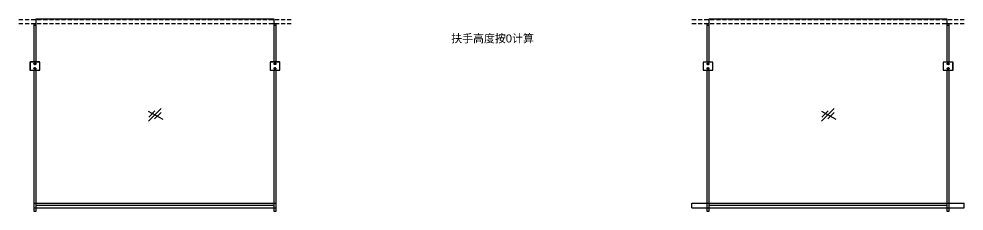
# Model space of a CAD drawing. Header units: millimetres. Extents: x 1713 to 15033, y -4763 to 5733.
# Drawn here: x 1713 to 7618, y -4763 to -3563 of the extents above; entities that cross this region are included whole.
import ezdxf

# ---------------------------------------------------------------- set-up
doc = ezdxf.new("R2010")
doc.units = ezdxf.units.MM
for name, pattern in [('DASH', [0.35, 0.25, -0.1]), ('DASHED', [19.05, 12.7, -6.35]), ('DOTE', [2.42, 2, -0.2, 0.02, -0.2]), ('HIDDEN', [9.525, 6.35, -3.175])]:
    doc.linetypes.add(name, pattern=pattern)
for name, color, linetype in [('@F03_Section_Glass', 4, 'Continuous'), ('DIM', 8, 'Continuous'), ('F06_Section_Steel', 24, 'Continuous'), ('F25_Stru_Fill', 252, 'Continuous'), ('F58_Dote', 1, 'DOTE'), ('pj', 4, 'Continuous'), ('XX', 6, 'DASHED'), ('图框', 7, 'Continuous')]:
    doc.layers.add(name, color=color, linetype=linetype)
doc.layers.add('虚线', color=6, linetype='HIDDEN', lineweight=13)
doc.styles.get("Standard").update_dxf_attribs({"font": 'arial.ttf'})

# ---------------------------------------------------------------- blocks, each defined once
blk = doc.blocks.new('Railing_B_A$C2D332B79')
at = {"layer": 'DIM'}
for p, q in [((0, 280), (399, 58)), ((10, 110), (185, 286)), ((176, 65), (352, 241))]:
    blk.add_line(p, q, dxfattribs=at)
at = {"layer": 'DIM', "linetype": 'DASHED', "ltscale": 450}
blk.add_line((7, 0), (358, 351), dxfattribs=at)
blk = doc.blocks.new('*U30')
at = {"layer": 'XX', "ltscale": 2}
for p, q in [((0, 0), (1700, 0)), ((0, -26.1), (1700, -26.1))]:
    blk.add_line(p, q, dxfattribs=at)
blk = doc.blocks.new('Railing_B5_Guding')
at = {"lineweight": -2, "ltscale": 0.1}
blk.add_lwpolyline([(-28, -41), (28, -41, 0.414214), (31, -38), (31, 8, 0.414214), (28, 11), (-28, 11, 0.414214), (-31, 8), (-31, -38, 0.414214)], format="xyb", close=True, dxfattribs=at)
at = {"layer": 'F25_Stru_Fill', "linetype": 'DASH', "ltscale": 10, "flags": 128}
for points in [[(-2, -1.2), (0, -2.3), (2, -1.2), (2, 1.2), (0, 2.3), (-2, 1.2)], [(-2, -31.2), (0, -32.3), (2, -31.2), (2, -28.8), (0, -27.7), (-2, -28.8)]]:
    blk.add_lwpolyline(points, close=True, dxfattribs=at)
at = {"layer": 'F25_Stru_Fill', "linetype": 'DASH', "ltscale": 10}
for centre, radius in [((0, 0), 6), ((0, 0), 2.31), ((0, -30), 6), ((0, -30), 2.31)]:
    blk.add_circle(centre, radius, dxfattribs=at)
at = {"layer": '虚线', "lineweight": -2, "ltscale": 10}
blk.add_lwpolyline([(-28, -40), (28, -40, 0.414214), (30, -38), (30, 8, 0.414214), (28, 10), (-28, 10, 0.414214), (-30, 8), (-30, -38, 0.414214)], format="xyb", close=True, dxfattribs=at)
blk = doc.blocks.new('*U42')
at = {"layer": '@F03_Section_Glass', "elevation": 0}
for points in [[(8, 332.5), (8, 601.5), (1492, 601.5), (1492, 332.5)], [(1492, 280.5), (1492, -563.5), (8, -563.5), (8, 280.5)]]:
    blk.add_lwpolyline(points, dxfattribs=at)
at = {"layer": 'F06_Section_Steel'}
blk.add_line((-7.5, -548.5, 0), (1507.5, -548.5, 0), dxfattribs=at)
at = {"layer": 'F06_Section_Steel', "elevation": 0}
blk.add_lwpolyline([(-7.5, -578.5), (1507.5, -578.5)], dxfattribs=at)
at = {"layer": 'F58_Dote', "ltscale": 5}
for p, q in [((-8.9, 321.5, 0), (8.9, 321.5, 0)), ((1491.1, 321.5, 0), (1508.9, 321.5, 0)), ((-8.9, 291.5, 0), (8.9, 291.5, 0)), ((1491.1, 291.5, 0), (1508.9, 291.5, 0))]:
    blk.add_line(p, q, dxfattribs=at)
at = {"layer": 'pj', "color": 2}
for p, q in [((7.5, 561.1, 0), (-7.5, 561.1, 0)), ((1507.5, 561.1, 0), (1492.5, 561.1, 0))]:
    blk.add_line(p, q, dxfattribs=at)
for points in [[(7.5, 332.5), (7.5, 571.5), (-7.5, 571.5), (-7.5, 332.5)], [(1507.5, 332.5), (1507.5, 571.5), (1492.5, 571.5), (1492.5, 332.5)], [(-7.5, 280.5), (-7.5, -598.5), (7.5, -598.5), (7.5, 280.5)], [(1492.5, 280.5), (1492.5, -598.5), (1507.5, -598.5), (1507.5, 280.5)]]:
    blk.add_lwpolyline(points, dxfattribs=at)
for p in [(0, 321.5, 0), (1500, 321.5, 0)]:
    blk.add_blockref('Railing_B5_Guding', p)
at = {"layer": '图框', "xscale": 0.2249999999476131, "yscale": 0.2249999999476131, "zscale": 0.2249999999476131}
blk.add_blockref('Railing_B_A$C2D332B79', (708.5, -37.4, 0), dxfattribs=at)

msp = doc.modelspace()

# ---------------------------------------------------------------- linework, layer by layer
at = {"lineweight": -2, "ltscale": 0.1}
for points in [[(5989.77, -3884.02), (6045.77, -3884.02, 0.4142136), (6048.77, -3881.02), (6048.77, -3835.02, 0.4142136), (6045.77, -3832.02), (5989.77, -3832.02, 0.4142136), (5986.77, -3835.02), (5986.77, -3881.02, 0.4142136)], [(7489.77, -3884.02), (7545.77, -3884.02, 0.4142136), (7548.77, -3881.02), (7548.77, -3835.02, 0.4142136), (7545.77, -3832.02), (7489.77, -3832.02, 0.4142136), (7486.77, -3835.02), (7486.77, -3881.02, 0.4142136)]]:
    msp.add_lwpolyline(points, format="xyb", close=True, dxfattribs=at)
at = {"layer": '@F03_Section_Glass', "elevation": 0}
for points in [[(6025.77, -3832.02), (6025.77, -3563.02), (6990.27, -3563.02), (7509.77, -3563.02), (7509.77, -3832.02)], [(7509.77, -3884.02), (7509.77, -4728.02), (6990.27, -4728.02), (6025.77, -4728.02), (6025.77, -3884.02)]]:
    msp.add_lwpolyline(points, dxfattribs=at)
at = {"layer": 'F06_Section_Steel'}
for p, q in [((5917.77, -4713.02, 0), (7617.77, -4713.02)), ((5917.77, -4743.02, 0), (7617.77, -4743.02))]:
    msp.add_line(p, q, dxfattribs=at)
at = {"layer": 'F06_Section_Steel', "elevation": 0}
for points in [[(5917.77, -4743.02), (5917.77, -4713.02)], [(7617.77, -4714.02), (7617.77, -4713.02)]]:
    msp.add_lwpolyline(points, dxfattribs=at)
at = {"layer": 'F06_Section_Steel'}
msp.add_lwpolyline([(7617.77, -4743.02), (7617.77, -4713.02)], dxfattribs=at)
at = {"layer": 'F25_Stru_Fill', "linetype": 'DASH', "ltscale": 10, "flags": 128}
for points in [[(6015.77, -3844.17), (6017.77, -3845.33), (6019.77, -3844.17), (6019.77, -3841.86), (6017.77, -3840.71), (6015.77, -3841.86)], [(6015.77, -3874.17), (6017.77, -3875.33), (6019.77, -3874.17), (6019.77, -3871.86), (6017.77, -3870.71), (6015.77, -3871.86)], [(7515.77, -3844.17), (7517.77, -3845.33), (7519.77, -3844.17), (7519.77, -3841.86), (7517.77, -3840.71), (7515.77, -3841.86)], [(7515.77, -3874.17), (7517.77, -3875.33), (7519.77, -3874.17), (7519.77, -3871.86), (7517.77, -3870.71), (7515.77, -3871.86)]]:
    msp.add_lwpolyline(points, close=True, dxfattribs=at)
at = {"layer": 'F25_Stru_Fill', "linetype": 'DASH', "ltscale": 10}
for centre, radius in [((6017.77, -3843.02), 6), ((7517.77, -3843.02), 6), ((6017.77, -3873.02), 6), ((6017.77, -3843.02), 2.31), ((6017.77, -3873.02), 2.31), ((7517.77, -3873.02), 6), ((7517.77, -3843.02), 2.31), ((7517.77, -3873.02), 2.31)]:
    msp.add_circle(centre, radius, dxfattribs=at)
at = {"layer": 'F58_Dote', "ltscale": 5}
for p, q in [((6008.89, -3843.02), (6026.66, -3843.02)), ((6008.89, -3873.02), (6026.66, -3873.02)), ((7508.89, -3843.02), (7526.66, -3843.02)), ((7508.89, -3873.02), (7526.66, -3873.02))]:
    msp.add_line(p, q, dxfattribs=at)
at = {"layer": 'pj', "color": 2}
for p, q in [((6025.27, -3603.41, 0), (6010.27, -3603.41, 0)), ((7525.27, -3603.41, 0), (7510.27, -3603.41, 0))]:
    msp.add_line(p, q, dxfattribs=at)
at = {"layer": 'pj', "color": 2, "elevation": 0}
for points in [[(6025.27, -3832.02), (6025.27, -3593.06), (6010.27, -3593.06), (6010.27, -3832.02)], [(7525.27, -3832.02), (7525.27, -3593.06), (7510.27, -3593.06), (7510.27, -3832.02)], [(6010.27, -3884.02), (6010.27, -4763.02), (6025.27, -4763.02), (6025.27, -3884.02)], [(7510.27, -3884.02), (7510.27, -4763.02), (7525.27, -4763.02), (7525.27, -3884.02)]]:
    msp.add_lwpolyline(points, dxfattribs=at)
at = {"layer": 'XX', "ltscale": 2}
for p, q in [((5917.77, -3566.02), (7617.77, -3566.02)), ((5917.77, -3592.1), (7617.77, -3592.1))]:
    msp.add_line(p, q, dxfattribs=at)
at = {"layer": '虚线', "lineweight": -2, "ltscale": 10}
for points in [[(5989.77, -3883.02), (6045.77, -3883.02, 0.4142136), (6047.77, -3881.02), (6047.77, -3835.02, 0.4142136), (6045.77, -3833.02), (5989.77, -3833.02, 0.4142136), (5987.77, -3835.02), (5987.77, -3881.02, 0.4142136)], [(7489.77, -3883.02), (7545.77, -3883.02, 0.4142136), (7547.77, -3881.02), (7547.77, -3835.02, 0.4142136), (7545.77, -3833.02), (7489.77, -3833.02, 0.4142136), (7487.77, -3835.02), (7487.77, -3881.02, 0.4142136)]]:
    msp.add_lwpolyline(points, format="xyb", close=True, dxfattribs=at)

# ---------------------------------------------------------------- block references
for name, p in [('*U30', (1713.04, -3565.91, 0)), ('*U42', (1813.04, -4164.41, 0))]:
    msp.add_blockref(name, p)
at = {"layer": '图框', "xscale": 0.2249999999476131, "yscale": 0.2249999999476131, "zscale": 0.2249999999476131}
msp.add_blockref('Railing_B_A$C2D332B79', (6726.26, -4201.93, 0), dxfattribs=at)

# ---------------------------------------------------------------- texts
at = {"insert": (4413.69, -3660.07), "char_height": 50, "attachment_point": 1}
msp.add_mtext_dynamic_manual_height_columns('{\\fSimSun|b0|i0|c134|p2;扶手高度按}0{\\fSimSun|b0|i0|c134|p2;计算}', width=962.4227, gutter_width=12.5, heights=[0], dxfattribs=at)

doc.saveas('drawing.dxf')
